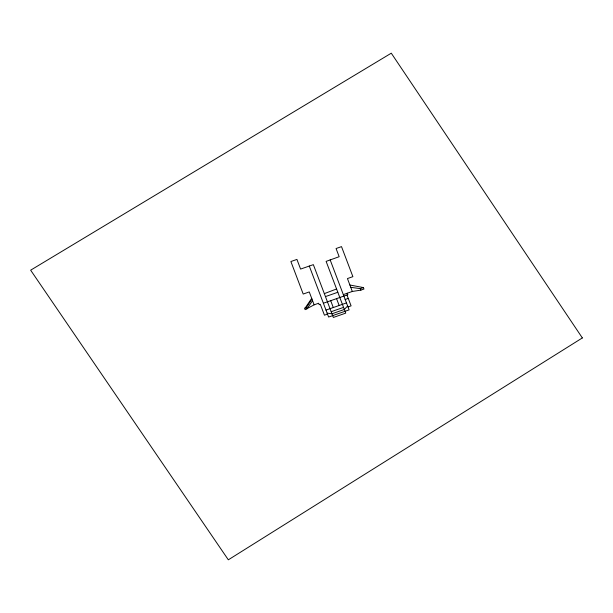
<?xml version="1.0" encoding="UTF-8"?>
<svg xmlns="http://www.w3.org/2000/svg" width="613" height="613" viewBox="0 0 613 613"><rect width="100%" height="100%" fill="white"/><g stroke="black" fill="none" stroke-linecap="round" stroke-linejoin="round"><path stroke-width="0.92" d="M305.228 307.941L311.695 298.378M327.503 314.109L324.438 315.182L320.315 304.316L319.189 304.715L318.63 303.251L314.14 304.822L305.113 309.642L304.554 308.178L306.262 307.58L311.979 299.121M312.569 300.669L306.814 309.044L306.262 307.58M347.625 305.956L344.337 309.465L331.978 313.787L327.135 313.128M324.331 293.627L336.575 288.968M349.885 285.014L363.409 287.581L363.961 289.045L360.888 290.118L352.329 291.459L347.441 278.563L352.889 276.662L341.51 246.625L336.062 248.533L339.165 256.709L326.116 261.383L345.732 313.128L333.365 317.457L313.35 264.647L300.592 269.076L296.93 259.414L290.884 261.529L303.205 294.048L309.259 291.934L314.14 304.822M325.457 296.592L337.824 292.271M343.318 294.608L352.329 291.459M350.759 287.305L360.337 288.654L363.409 287.581M323.388 303.243L347.824 294.692L347.272 293.229M345.173 299.496L348.268 298.416M325.986 310.094L346.475 302.922M331.189 311.711L343.556 307.381M347.992 306.937L351.088 305.856L346.973 294.991M360.337 288.654L360.888 290.118M330.154 259.866L349.103 309.871L328.614 317.044L309.289 266.034M336.552 298.638L339.15 305.489M330.691 300.684L333.288 307.542M582.35 337.932L228.335 559.815L30.65 270.18L391.278 53.185L582.35 337.932"/></g></svg>
